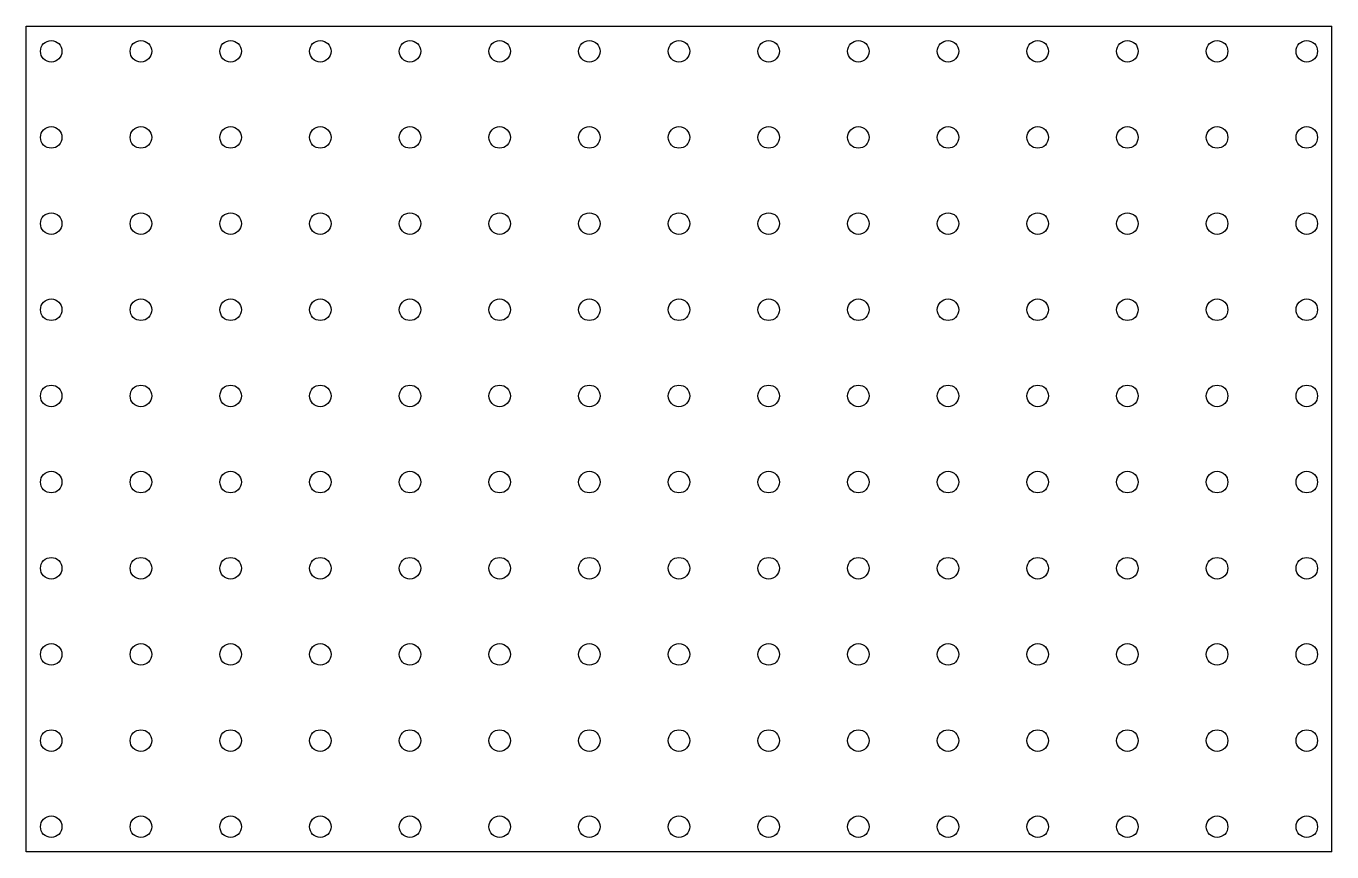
# Model space of a CAD drawing. Header units: millimetres. Extents: x 0 to 364, y 0 to 230.
import ezdxf

# ---------------------------------------------------------------- set-up
doc = ezdxf.new("R2010")
doc.units = ezdxf.units.MM
doc.layers.get('0').update_dxf_attribs({"lineweight": 25, "true_color": 0xffffff})
doc.layers.add('inserts', color=7, linetype='Continuous', lineweight=25, true_color=0x000000)

msp = doc.modelspace()

# ---------------------------------------------------------------- linework, layer by layer
for p, q in [((0, 230), (364, 230)), ((364, 0), (0, 0))]:
    msp.add_line(p, q)
at = {"layer": 'inserts'}
for p, q in [((0, 0), (0, 230)), ((364, 0), (364, 230))]:
    msp.add_line(p, q, dxfattribs=at)
for centre in [(7, 223), (32, 223), (57, 223), (82, 223), (107, 223), (132, 223), (157, 223), (182, 223), (207, 223), (232, 223), (257, 223), (282, 223), (307, 223), (332, 223), (357, 223), (7, 199), (32, 199), (57, 199), (82, 199), (107, 199), (132, 199), (157, 199), (182, 199), (207, 199), (232, 199), (257, 199), (282, 199), (307, 199), (332, 199), (357, 199), (7, 175), (32, 175), (57, 175), (82, 175), (107, 175), (132, 175), (157, 175), (182, 175), (207, 175), (232, 175), (257, 175), (282, 175), (307, 175), (332, 175), (357, 175), (7, 151), (32, 151), (57, 151), (82, 151), (107, 151), (132, 151), (157, 151), (182, 151), (207, 151), (232, 151), (257, 151), (282, 151), (307, 151), (332, 151), (357, 151), (7, 127), (32, 127), (57, 127), (82, 127), (107, 127), (132, 127), (157, 127), (182, 127), (207, 127), (232, 127), (257, 127), (282, 127), (307, 127), (332, 127), (357, 127), (7, 103), (32, 103), (57, 103), (82, 103), (107, 103), (132, 103), (157, 103), (182, 103), (207, 103), (232, 103), (257, 103), (282, 103), (307, 103), (332, 103), (357, 103), (7, 79), (32, 79), (57, 79), (82, 79), (107, 79), (132, 79), (157, 79), (182, 79), (207, 79), (232, 79), (257, 79), (282, 79), (307, 79), (332, 79), (357, 79), (7, 55), (32, 55), (57, 55), (82, 55), (107, 55), (132, 55), (157, 55), (182, 55), (207, 55), (232, 55), (257, 55), (282, 55), (307, 55), (332, 55), (357, 55), (7, 31), (32, 31), (57, 31), (82, 31), (107, 31), (132, 31), (157, 31), (182, 31), (207, 31), (232, 31), (257, 31), (282, 31), (307, 31), (332, 31), (357, 31), (7, 7), (32, 7), (57, 7), (82, 7), (107, 7), (132, 7), (157, 7), (182, 7), (207, 7), (232, 7), (257, 7), (282, 7), (307, 7), (332, 7), (357, 7)]:
    msp.add_circle(centre, 3, dxfattribs=at)

doc.saveas('drawing.dxf')
